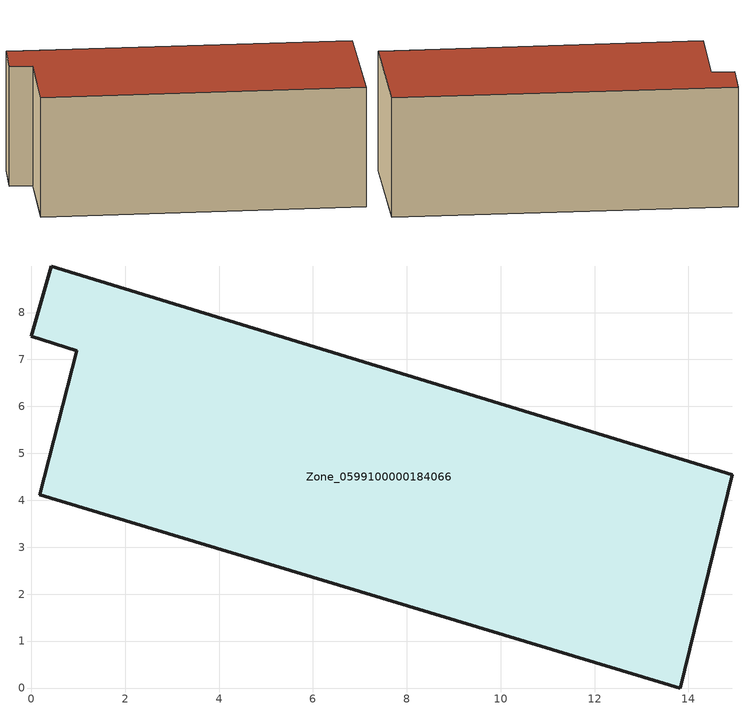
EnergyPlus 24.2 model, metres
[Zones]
Zone_0599100000184066
 floor ground (C_G): 0.42,8.99 14.93,4.54 13.82,0 0.18,4.12 0.97,7.18 0,7.5 z0
 wall outside (C_F): 14.93,4.54 0.42,8.99 0,7.5 0.97,7.18 0.18,4.12 13.82,0 14.93,4.54 z0:5.82
 roof outside (C_R): 13.82,0 14.93,4.54 0.42,8.99 0,7.5 0.97,7.18 0.18,4.12 z5.82
[BUILDING]
Pand.0599100000184066: North Axis=0; Terrain=City; Loads Convergence Tolerance Value=0.04; Temperature Convergence Tolerance Value=0.4; Solar Distribution=FullExterior; Maximum Number of Warmup Days=25; Minimum Number of Warmup Days=1
[Site:Location]
Rotterdam.The.Hague.AP_ZH_NLD Design_Conditions: Latitude=51.96; Longitude=4.45; Time Zone=1; Elevation=-4.5
[SITE:GROUNDTEMPERATURE:BUILDINGSURFACE]
18, 18, 18, 18, 18, 18, 18, 18, 18, 18, 18, 18
[MATERIAL] Thermal Absorptance=0.9; Solar Absorptance=0.7; Visible Absorptance=0.7
Name | Roughness | Thickness | Conductivity | Density | Specific Heat
G.TI.1946 | MediumSmooth | 0.15 | 1 | 540 | 1210
F.TI.1946 | Rough | 0.3 | 0.857143 | 1920 | 840
R.TI.1946 | MediumRough | 0.2 | 0.1 | 1500 | 1000
[CONSTRUCTION]
C_G: G.TI.1946
C_F: F.TI.1946
C_R: R.TI.1946
[ZONE]
Zone_0599100000184066: Type=1; Multiplier=1; Ceiling Height=Autocalculate; Volume=Autocalculate; Floor Area=autocalculate; Part of Total Floor Area=Yes
[ZONEINFILTRATION:DESIGNFLOWRATE]
Infil_Zone_0599100000184066: Zone or ZoneList or Space or SpaceList=Zone_0599100000184066; Schedule=AlwaysOn; Design Flow Rate Calculation Method=Flow/Area; Flow Rate per Floor Area=0.003; Constant Term Coefficient=1; Temperature Term Coefficient=0; Velocity Term Coefficient=0; Velocity Squared Term Coefficient=0
[HVACTEMPLATE:ZONE:IDEALLOADSAIRSYSTEM]
Zone_0599100000184066: Maximum Heating Supply Air Temperature=50; Minimum Cooling Supply Air Temperature=13; Maximum Heating Supply Air Humidity Ratio=0.0156; Minimum Cooling Supply Air Humidity Ratio=0.0077; Heating Limit=NoLimit; Cooling Limit=NoLimit; Dehumidification Control Type=ConstantSensibleHeatRatio; Cooling Sensible Heat Ratio=0.7; Dehumidification Setpoint=60; Humidification Control Type=None; Humidification Setpoint=30; Outdoor Air Method=None; Outdoor Air Flow Rate per Person=0.00944; Outdoor Air Flow Rate per Zone Floor Area=0; Outdoor Air Flow Rate per Zone=0; Demand Controlled Ventilation Type=None; Outdoor Air Economizer Type=NoEconomizer; Heat Recovery Type=None; Sensible Heat Recovery Effectiveness=0.7; Latent Heat Recovery Effectiveness=0.65
[ZONECONTROL:THERMOSTAT]
ThermostatControl_Zone_0599100000184066: Zone or ZoneList=Zone_0599100000184066; Control Type Schedule=DualSetpointControlType; Control 1=Thermostat_Zone_0599100000184066; Temperature Difference Between Cutout And Setpoint=0
[THERMOSTATSETPOINT:DUALSETPOINT]
Thermostat_Zone_0599100000184066: Heating Setpoint Temperature Schedule=HeatingSetpoint_Zone_0599100000184066; Cooling Setpoint Temperature Schedule=CoolingSetpoint_Zone_0599100000184066
[SCHEDULE:COMPACT]
HeatingSetpoint_Zone_0599100000184066: Through: 12/31, For: AllDays, Until: 24:00, 21
CoolingSetpoint_Zone_0599100000184066: Through: 12/31, For: AllDays, Until: 24:00, 24
DualSetpointControlType: Through: 12/31, For: AllDays, Until: 24:00, 4
AlwaysOn: Through: 12/31, For: AllDays, Until: 24:00, 1
